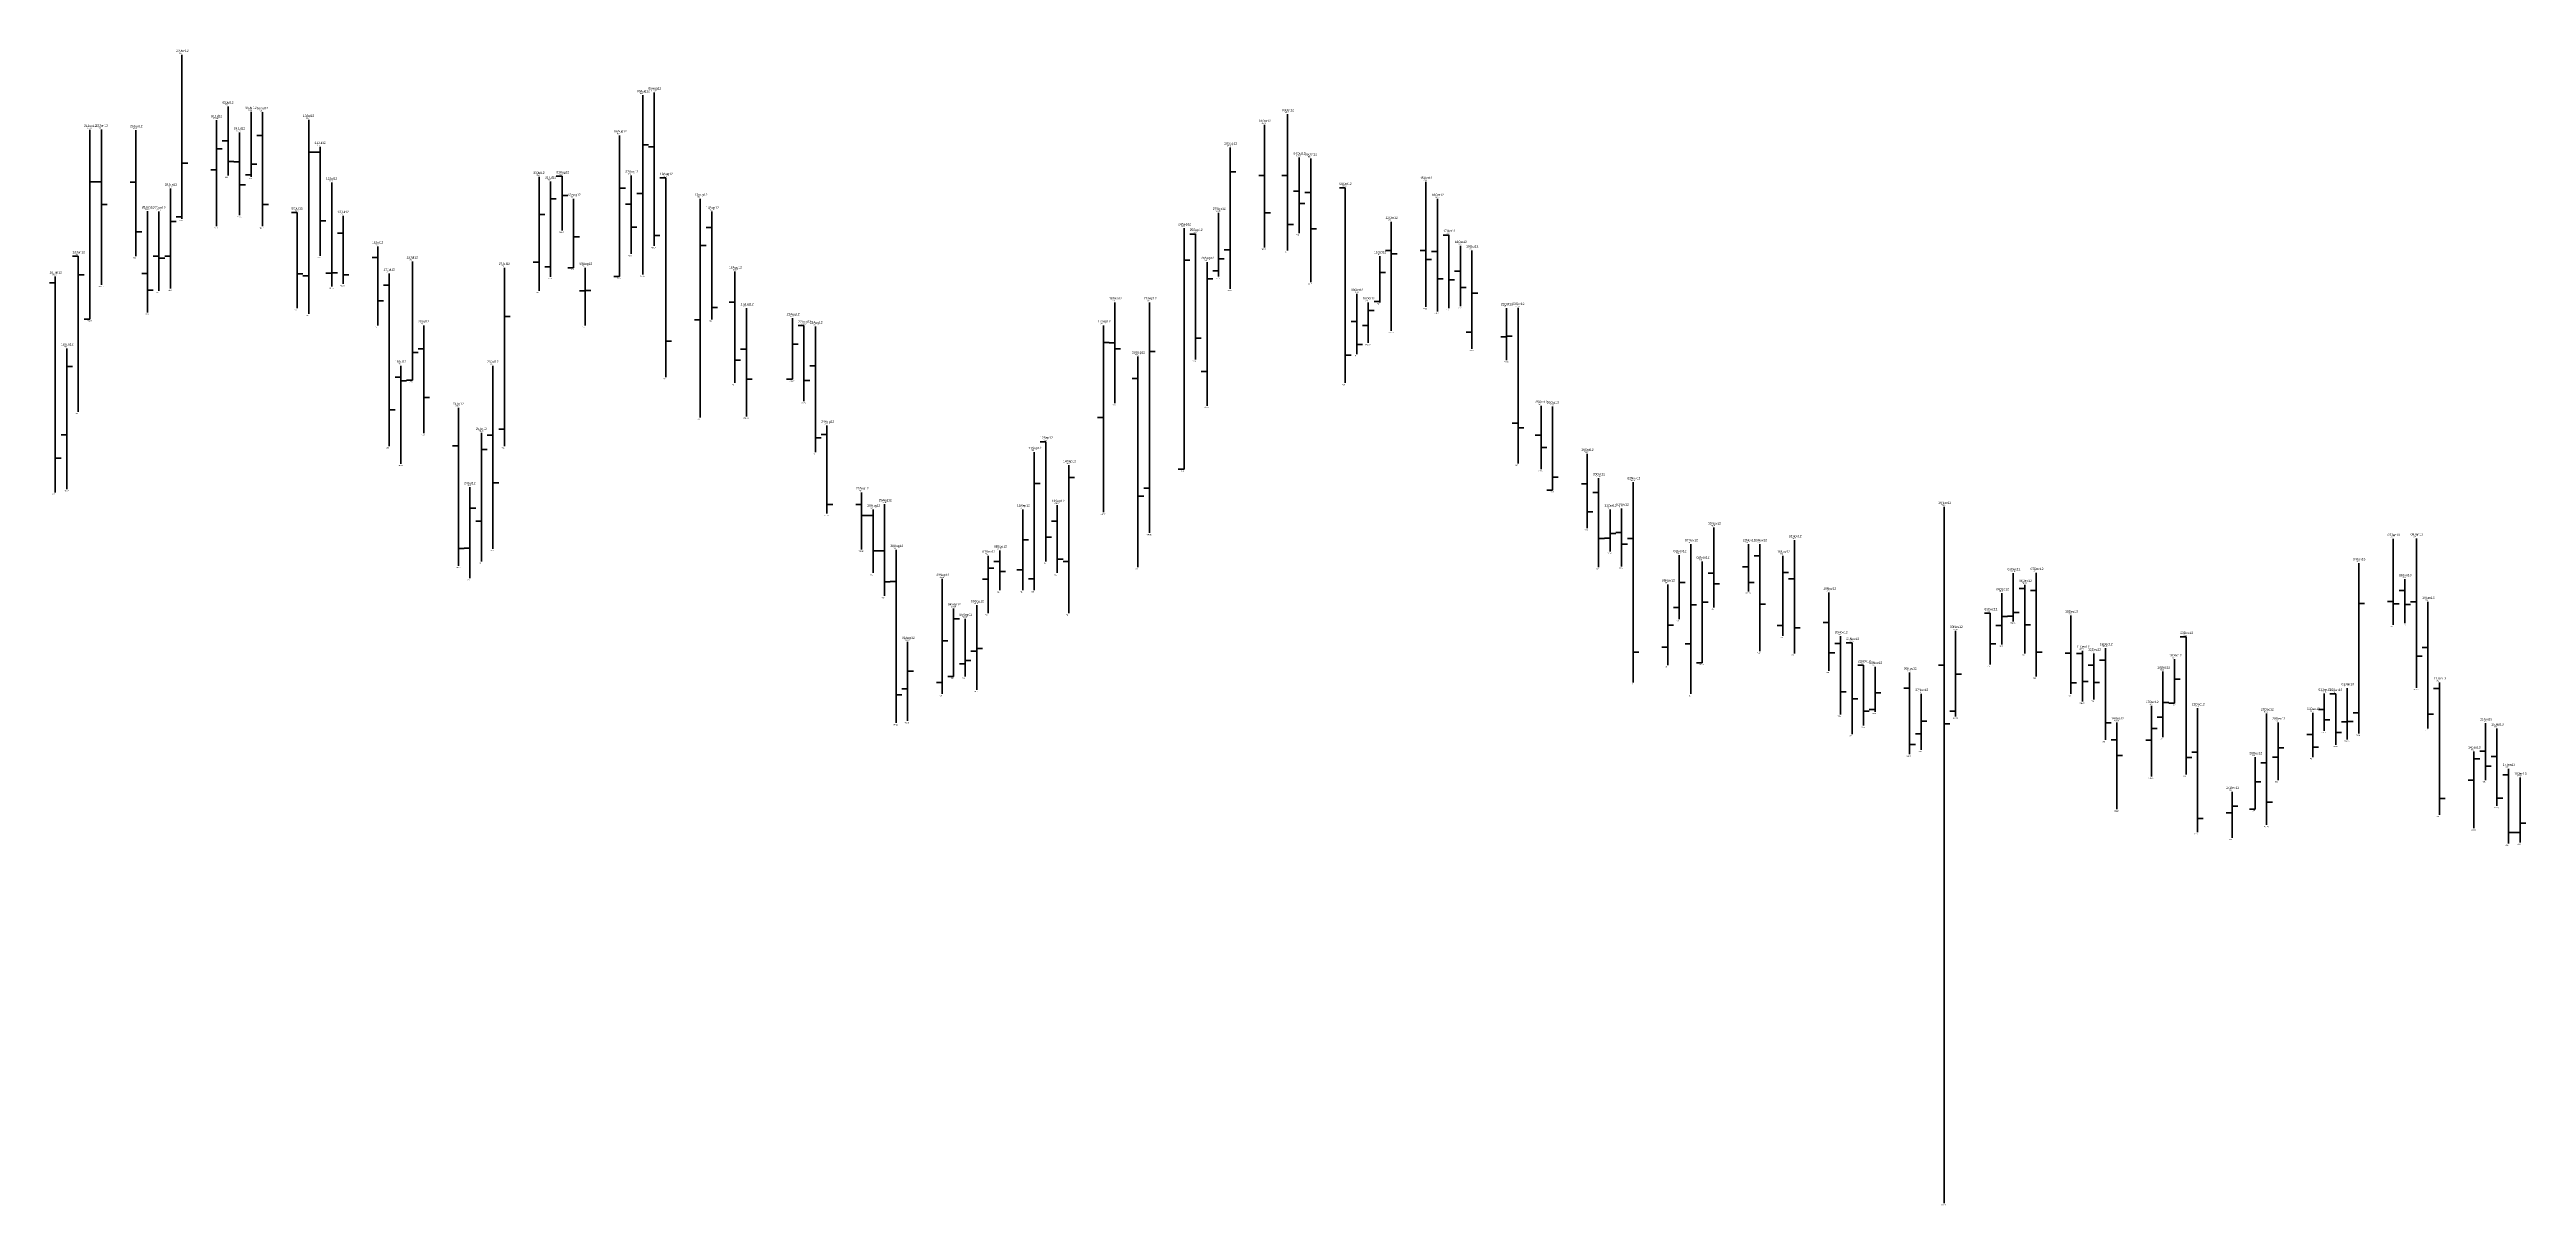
# Model space of a CAD drawing. Header units: inches. Extents: x 0 to 30000, y -20 to 2443.
# Drawn here: x 13904.5 to 14119.6, y 310.6 to 411 of the extents above; entities that cross this region are included whole.
import ezdxf

# ---------------------------------------------------------------- set-up
doc = ezdxf.new("R2010")
doc.units = ezdxf.units.IN
doc.header["$MEASUREMENT"] = 0
for name, color, linetype in [('DATE', 7, 'Continuous'), ('Graph', 7, 'Continuous'), ('Rate', 7, 'Continuous')]:
    doc.layers.add(name, color=color, linetype=linetype)
doc.styles.get("Standard").update_dxf_attribs({"font": 'arial.ttf'})

msp = doc.modelspace()

# ---------------------------------------------------------------- linework, layer by layer
at = {"layer": 'Graph', "color": 3, "lineweight": 35}
for p, q in [((13916, 410.5), (13916, 396.25)), ((13956, 407), (13956, 391.425)), ((13919, 404.825), (13919, 395.625)), ((13922, 405.55), (13922, 399.9)), ((13927, 404.85), (13927, 388)), ((13908, 403.975), (13908, 387.525)), ((13919, 402.325), (13919.5, 402.325)), ((13954, 403.5), (13954, 391.25)), ((13956, 402.675), (13956.5, 402.675)), ((14007, 402.45), (14007, 390.175)), ((13916, 401.075), (13916.5, 401.075)), ((13919, 400.5), (13918.5, 400.5)), ((13922, 400.075), (13921.5, 400.075)), ((13922, 401), (13922.5, 401)), ((13927, 402.05), (13927.5, 402.05)), ((14007, 400.325), (14007.5, 400.325)), ((13908, 399.45), (13908.5, 399.45)), ((13915, 398.875), (13915, 390.2)), ((13929, 399.4), (13929, 390.375)), ((13947, 399.9), (13947, 390)), ((13948, 399.5), (13948, 391.225)), ((13948, 397.975), (13948.5, 397.975)), ((13950, 398), (13950, 392)), ((13954, 398.9), (13954.5, 398.9)), ((13956, 398.45), (13955.5, 398.45)), ((13961, 398), (13961, 379)), ((13915, 396.025), (13915.5, 396.025)), ((13916, 396.425), (13915.5, 396.425)), ((13947, 396.625), (13947.5, 396.625)), ((14006, 396.775), (14006, 391.25)), ((13950, 394.675), (13950.5, 394.675)), ((13961, 393.925), (13961.5, 393.925)), ((14003, 395.45), (14003, 374.5)), ((13915, 393), (13914.5, 393)), ((13929, 391.525), (13928.5, 391.525)), ((13929, 391.55), (13929.5, 391.55)), ((13936, 392.55), (13936, 382.25)), ((13944, 392), (13944, 376.5)), ((13947, 392.5), (13946.5, 392.5)), ((13948, 392.075), (13947.5, 392.075)), ((13950, 392), (13949.5, 392)), ((13951, 392), (13951, 387)), ((14003, 392.675), (14003.5, 392.675)), ((14005, 392.5), (14005, 380.025)), ((14006, 391.725), (14005.5, 391.725)), ((14006, 392.775), (14006.5, 392.775)), ((14007, 393.55), (14006.5, 393.55)), ((14020, 393), (14020, 389)), ((14020, 391.6), (14020.5, 391.6)), ((14028, 393.5), (14028, 384.975)), ((13927, 391.3), (13926.5, 391.3)), ((13951, 390), (13950.5, 390)), ((13951, 390.025), (13951.5, 390.025)), ((13954, 391.25), (13953.5, 391.25)), ((14005, 391.05), (14005.5, 391.05)), ((14028, 389.8), (14028.5, 389.8)), ((13908, 387.525), (13907.5, 387.525)), ((13944, 387.775), (13944.5, 387.775)), ((13961, 387.475), (13960.5, 387.475)), ((13969, 387.625), (13969, 382.325)), ((14000, 389), (14000, 368.975)), ((14019, 389), (14019, 385.475)), ((14019, 388.3), (14019.5, 388.3)), ((14020, 389.075), (14019.5, 389.075)), ((14031, 388.5), (14031, 383.975)), ((13906, 385), (13906, 372.775)), ((13969, 385.375), (13969.5, 385.375)), ((13996, 387), (13996, 370.775)), ((13996, 385.5), (13996.5, 385.5)), ((14019, 387), (14018.5, 387)), ((14028, 386.4), (14027.5, 386.4)), ((14031, 386), (14030.5, 386)), ((14031, 386.05), (14031.5, 386.05)), ((13906, 383.425), (13906.5, 383.425)), ((13936, 384.65), (13936.5, 384.65)), ((14000, 384.725), (14000.5, 384.725)), ((14005, 383), (14004.5, 383)), ((13936, 382.25), (13935.5, 382.25)), ((13969, 382.325), (13968.5, 382.325)), ((13996, 379), (13995.5, 379)), ((14035, 379.95), (14035, 372.7)), ((13906, 377.5), (13905.5, 377.5)), ((13942, 377.675), (13942, 366.5)), ((13944, 377.975), (13943.5, 377.975)), ((13942, 376.225), (13942.5, 376.225)), ((13990, 376), (13990, 364)), ((13993, 374.85), (13993, 362)), ((14003, 374.5), (14002.5, 374.5)), ((13941, 372.95), (13941, 365.05)), ((13990, 373.275), (13990.5, 373.275)), ((13993, 373.775), (13993.5, 373.775)), ((14000, 372.875), (13999.5, 372.875)), ((14035, 372.7), (14034.5, 372.7)), ((14035, 373.825), (14035.5, 373.825)), ((13941, 371.125), (13941.5, 371.125)), ((13942, 370), (13941.5, 370)), ((13989, 371), (13989, 364)), ((14040, 371), (14040, 367.375)), ((13989, 368.375), (13989.5, 368.375)), ((14040, 368.525), (14039.5, 368.525)), ((14040, 368.925), (14040.5, 368.925)), ((14047, 368), (14047, 355)), ((13941, 367.65), (13940.5, 367.65)), ((13986, 367), (13986, 362)), ((13986, 365.925), (13986.5, 365.925)), ((13989, 365.775), (13988.5, 365.775)), ((13993, 366.5), (13992.5, 366.5)), ((14046, 367.05), (14046, 361.5)), ((14048, 366.5), (14048, 357.7)), ((14055, 367), (14055, 360.05)), ((14105, 366.35), (14105, 351.55)), ((13982, 364.975), (13982, 355)), ((13986, 364.95), (13985.5, 364.95)), ((13990, 365), (13989.5, 365)), ((14045, 364.5), (14045, 357.5)), ((14046, 364.675), (14046.5, 364.675)), ((14055, 365.525), (14055.5, 365.525)), ((14074, 363.75), (14074, 359.3)), ((14075, 365.475), (14075, 361.275)), ((13983, 362.425), (13983, 356.5)), ((13983, 361.525), (13983.5, 361.525)), ((13984, 361.525), (13984, 356.5)), ((13985, 362.7), (13985, 355.35)), ((14046, 362.5), (14045.5, 362.5)), ((14047, 362.725), (14047.5, 362.725)), ((14048, 362.95), (14048.5, 362.95)), ((14074, 361.725), (14074.5, 361.725)), ((14075, 361.75), (14074.5, 361.75)), ((14075, 362.075), (14075.5, 362.075)), ((14105, 362.85), (14105.5, 362.85)), ((13979, 359.525), (13979, 352.65)), ((13982, 359.6), (13982.5, 359.6)), ((14045, 360.975), (14045.5, 360.975)), ((14047, 359.35), (14046.5, 359.35)), ((14055, 360.95), (14054.5, 360.95)), ((14070, 360.475), (14070, 353.025)), ((14074, 360.95), (14073.5, 360.95)), ((13984, 357.6), (13983.5, 357.6)), ((13984, 357.9), (13984.5, 357.9)), ((13985, 358.7), (13984.5, 358.7)), ((13985, 358.95), (13985.5, 358.95)), ((14045, 359.05), (14044.5, 359.05)), ((14048, 357.7), (14047.5, 357.7)), ((14063, 357.35), (14063, 353.45)), ((14089, 358), (14089, 354.2)), ((13979, 355.45), (13978.5, 355.45)), ((13979, 356.975), (13979.5, 356.975)), ((13982, 356), (13981.5, 356)), ((13983, 356.5), (13982.5, 356.5)), ((14063, 355.1), (14063.5, 355.1)), ((14067, 355), (14067, 350.15)), ((14070, 356.7), (14070.5, 356.7)), ((14088, 356.95), (14088, 351.25)), ((14089, 356.275), (14089.5, 356.275)), ((14104, 355.5), (14104, 351.025)), ((14063, 353.65), (14062.5, 353.65)), ((14070, 353.5), (14069.5, 353.5)), ((14087, 353.95), (14087, 347.825)), ((14088, 352.975), (14087.5, 352.975)), ((14088, 354.25), (14088.5, 354.25)), ((14089, 354.2), (14088.5, 354.2)), ((14105, 353.35), (14104.5, 353.35)), ((14067, 351.525), (14066.5, 351.525)), ((14067, 352.625), (14067.5, 352.625)), ((14087, 350.975), (14086.5, 350.975)), ((14087, 352), (14087.5, 352)), ((14098, 352.5), (14098, 347.5)), ((14104, 352.575), (14103.5, 352.575)), ((14104, 352.6), (14104.5, 352.6)), ((14096, 349.5), (14096, 345)), ((14098, 349.5), (14097.5, 349.5)), ((14098, 350.325), (14098.5, 350.325)), ((14115, 350), (14115, 343.325)), ((14115, 349.35), (14115.5, 349.35)), ((14094, 346.5), (14094, 342.5)), ((14096, 347.375), (14096.5, 347.375)), ((14115, 347.5), (14114.5, 347.5)), ((14119, 347.725), (14119, 342.1)), ((14094, 344.675), (14093.5, 344.675)), ((14094, 345.25), (14094.5, 345.25)), ((14096, 345), (14095.5, 345)), ((14119, 342.95), (14118.5, 342.95)), ((14119, 343.775), (14119.5, 343.775))]:
    msp.add_line(p, q, dxfattribs=at)
at = {"layer": 'Graph', "color": 1, "lineweight": 35}
for p, q in [((13957, 407.225), (13957, 393.9)), ((13920, 406), (13920, 400)), ((13923, 405.5), (13923, 395.6)), ((14010, 404.4), (14010, 393.75)), ((14012, 405.35), (14012, 393.5)), ((13909, 404), (13909, 390.525)), ((13912, 403.95), (13912, 393)), ((13920, 403.025), (13919.5, 403.025)), ((13921, 403.75), (13921, 396.575)), ((13923, 403.5), (13922.5, 403.5)), ((13928, 402.5), (13928, 393.05)), ((13957, 402.5), (13956.5, 402.5)), ((13920, 401.225), (13920.5, 401.225)), ((13921, 401.2), (13920.5, 401.2)), ((13928, 402.05), (13927.5, 402.05)), ((14013, 401.575), (14013, 395)), ((14014, 401.5), (14014, 390.75)), ((13909, 399.45), (13908.5, 399.45)), ((13912, 399.425), (13911.5, 399.425)), ((13921, 399.2), (13921.5, 399.2)), ((13949, 399.95), (13948.5, 399.95)), ((13949, 399.95), (13949, 395.225)), ((13949, 398.275), (13949.5, 398.275)), ((13955, 400), (13955, 393.2)), ((13958, 399.8), (13957.5, 399.8)), ((13958, 399.8), (13958, 382.5)), ((14010, 400), (14009.5, 400)), ((14012, 400), (14011.5, 400)), ((14013, 398.65), (14012.5, 398.65)), ((14014, 398.525), (14013.5, 398.525)), ((14017, 398.95), (14016.5, 398.95)), ((14017, 398.95), (14017, 382)), ((14024, 399.45), (14024, 388.6)), ((14025, 397.975), (14025, 388.2)), ((13909, 397.5), (13909.5, 397.5)), ((13913, 396.925), (13913, 388.125)), ((13914, 396.875), (13914, 390)), ((13923, 397.5), (13923.5, 397.5)), ((13926, 396.8), (13925.5, 396.8)), ((13926, 396.8), (13926, 388.5)), ((13928, 396.075), (13928.5, 396.075)), ((13930, 396.5), (13930, 390.6)), ((13955, 397.525), (13954.5, 397.525)), ((13962, 396.875), (13962, 387.5)), ((14010, 396.775), (14010.5, 396.775)), ((14012, 395.75), (14012.5, 395.75)), ((14013, 397.575), (14013.5, 397.575)), ((14021, 396), (14021, 386.525)), ((13912, 395.125), (13912.5, 395.125)), ((13930, 395), (13929.5, 395)), ((13933, 393.85), (13933, 387)), ((13955, 395.525), (13955.5, 395.525)), ((13957, 394.8), (13957.5, 394.8)), ((13962, 395.5), (13961.5, 395.5)), ((14004, 394.925), (14003.5, 394.925)), ((14004, 394.95), (14004, 384.05)), ((14014, 395.375), (14014.5, 395.375)), ((14026, 394.825), (14025.5, 394.825)), ((14026, 394.85), (14026, 388.5)), ((14027, 393.9), (14027, 388.675)), ((13907, 393), (13906.5, 393)), ((13907, 393), (13907, 379.5)), ((13913, 391.5), (13912.5, 391.5)), ((13914, 393), (13913.5, 393)), ((13914, 392.825), (13914.5, 392.825)), ((13926, 391.475), (13926.5, 391.475)), ((13933, 392.9), (13932.5, 392.9)), ((13934, 391.5), (13934, 376.5)), ((13964, 391.675), (13964, 382)), ((14021, 393.5), (14020.5, 393.5)), ((14021, 393.2), (14021.5, 393.2)), ((14024, 393.5), (14023.5, 393.5)), ((14024, 392.725), (14024.5, 392.725)), ((14025, 393.425), (14024.5, 393.425)), ((14027, 391.7), (14026.5, 391.7)), ((13905, 390.7), (13904.5, 390.7)), ((13905, 391.25), (13905, 372.5)), ((13907, 391.375), (13907.5, 391.375)), ((13913, 390.05), (13913.5, 390.05)), ((13930, 391.4), (13930.5, 391.4)), ((13934, 390.5), (13933.5, 390.5)), ((14018, 389.725), (14018, 384.5)), ((14025, 391.05), (14025.5, 391.05)), ((14026, 390.95), (14026.5, 390.95)), ((14027, 390.3), (14027.5, 390.3)), ((13933, 389.125), (13933.5, 389.125)), ((13962, 388.55), (13962.5, 388.55)), ((13964, 389.025), (13963.5, 389.025)), ((13965, 388.5), (13965, 379.075)), ((13997, 389), (13997, 380.25)), ((14018, 387.35), (14017.5, 387.35)), ((14032, 388.525), (14032, 375)), ((13937, 384.975), (13936.5, 384.975)), ((13937, 387), (13937, 377.65)), ((13958, 385.625), (13958.5, 385.625)), ((13970, 386.975), (13969.5, 386.975)), ((13970, 386.975), (13970, 380.425)), ((13971, 386.9), (13971, 376)), ((13997, 385.475), (13996.5, 385.475)), ((13997, 384.975), (13997.5, 384.975)), ((14004, 385.9), (14004.5, 385.9)), ((14018, 385.35), (14018.5, 385.35)), ((13935, 383.5), (13935, 374.975)), ((13943, 383.5), (13943, 367.6)), ((13964, 383.975), (13964.5, 383.975)), ((13965, 384.925), (13964.5, 384.925)), ((13971, 383.5), (13970.5, 383.5)), ((13999, 384.3), (13999, 366)), ((14017, 384.425), (14017.5, 384.425)), ((13935, 382.5), (13934.5, 382.5)), ((13935, 382.175), (13935.5, 382.175)), ((13937, 380.725), (13937.5, 380.725)), ((13965, 382.325), (13965.5, 382.325)), ((13970, 382.2), (13970.5, 382.2)), ((13999, 382.375), (13998.5, 382.375)), ((13934, 379.675), (13934.5, 379.675)), ((13940, 379.85), (13940, 366.125)), ((14034, 380), (14034, 374.525)), ((13940, 376.525), (13939.5, 376.525)), ((13943, 377.475), (13942.5, 377.475)), ((13971, 377.225), (13971.5, 377.225)), ((13972, 377.525), (13971.5, 377.525)), ((13972, 378.3), (13972, 370.675)), ((13991, 376.9), (13990.5, 376.9)), ((13991, 376.9), (13991, 366.5)), ((14032, 378.5), (14031.5, 378.5)), ((14032, 378.1), (14032.5, 378.1)), ((14034, 377.475), (14033.5, 377.475)), ((14034, 376.4), (14034.5, 376.4)), ((13905, 375.475), (13905.5, 375.475)), ((14038, 375.85), (14038, 369.4)), ((13943, 373.325), (13943.5, 373.325)), ((13975, 372.5), (13975, 367.525)), ((13999, 372.175), (13999.5, 372.175)), ((14038, 373.25), (14037.5, 373.25)), ((14039, 372.5), (14038.5, 372.5)), ((14039, 373.725), (14039, 366)), ((14042, 373.375), (14042, 356)), ((13972, 371.45), (13972.5, 371.45)), ((13975, 371.45), (13974.5, 371.45)), ((13975, 370.5), (13975.5, 370.5)), ((13976, 370.5), (13975.5, 370.5)), ((13976, 371), (13976, 365.5)), ((13977, 371.475), (13977, 363.5)), ((13992, 370), (13991.5, 370)), ((13992, 371.4), (13992, 365.5)), ((14038, 370.8), (14038.5, 370.8)), ((14041, 371.1), (14041, 366.05)), ((14069, 371.25), (14069, 310.775)), ((13991, 368.6), (13991.5, 368.6)), ((14039, 368.5), (14039.5, 368.5)), ((14041, 369.025), (14040.5, 369.025)), ((14041, 368), (14041.5, 368)), ((14042, 368.5), (14041.5, 368.5)), ((14049, 369.45), (14049, 362.5)), ((14052, 368), (14052, 363.875)), ((14053, 368), (14053, 358.7)), ((14056, 368.35), (14056, 358.5)), ((14108, 368.45), (14108, 361)), ((14110, 368.5), (14110, 355.525)), ((13940, 367.625), (13940.5, 367.625)), ((13976, 367.425), (13976.5, 367.425)), ((13977, 367.425), (13976.5, 367.425)), ((13978, 367.5), (13978, 352.475)), ((13987, 366.5), (13986.5, 366.5)), ((13987, 367.45), (13987, 364)), ((13987, 365.625), (13987.5, 365.625)), ((13992, 366.7), (13992.5, 366.7)), ((14052, 366.025), (14051.5, 366.025)), ((14053, 367), (14052.5, 367)), ((13977, 364.725), (13977.5, 364.725)), ((13978, 364.75), (13977.5, 364.75)), ((14049, 365.475), (14048.5, 365.475)), ((14049, 364.55), (14049.5, 364.55)), ((14052, 364.675), (14052.5, 364.675)), ((14056, 365), (14055.5, 365)), ((14059, 363.8), (14059, 357)), ((14076, 364.15), (14075.5, 364.15)), ((14076, 364.475), (14076, 358.5)), ((14077, 363.975), (14076.5, 363.975)), ((14077, 365.5), (14077, 356.5)), ((14109, 363.975), (14108.5, 363.975)), ((14109, 364.95), (14109, 361.15)), ((14053, 362.8), (14053.5, 362.8)), ((14073, 362), (14072.5, 362)), ((14073, 362), (14073, 357.55)), ((14080, 361.8), (14080, 355)), ((14108, 363.025), (14107.5, 363.025)), ((14108, 362.825), (14108.5, 362.825)), ((14109, 362.775), (14109.5, 362.775)), ((14110, 363), (14109.5, 363)), ((14111, 363), (14111, 352)), ((14056, 360.725), (14056.5, 360.725)), ((14059, 361.2), (14058.5, 361.2)), ((14060, 359.375), (14059.5, 359.375)), ((14060, 360), (14060, 353.2)), ((14061, 359.425), (14060.5, 359.425)), ((14061, 359.425), (14061, 351.5)), ((14073, 359.35), (14073.5, 359.35)), ((14076, 361), (14076.5, 361)), ((14090, 359.95), (14089.5, 359.95)), ((14090, 359.95), (14090, 348)), ((14042, 358.625), (14042.5, 358.625)), ((14059, 358.575), (14059.5, 358.575)), ((14062, 357.5), (14061.5, 357.5)), ((14062, 357.5), (14062, 352.25)), ((14069, 357.5), (14068.5, 357.5)), ((14077, 358.625), (14077.5, 358.625)), ((14080, 358.525), (14079.5, 358.525)), ((14081, 358.5), (14080.5, 358.5)), ((14081, 358.75), (14081, 354.325)), ((14082, 357.5), (14081.5, 357.5)), ((14082, 358.5), (14082, 354.5)), ((14083, 357.925), (14082.5, 357.925)), ((14083, 358.975), (14083, 351)), ((14110, 358.275), (14110.5, 358.275)), ((14111, 359.025), (14110.5, 359.025)), ((13978, 354.925), (13978.5, 354.925)), ((14060, 355.175), (14060.5, 355.175)), ((14066, 355.5), (14065.5, 355.5)), ((14066, 356.85), (14066, 349.75)), ((14080, 355.95), (14080.5, 355.95)), ((14081, 356.075), (14081.5, 356.075)), ((14082, 356), (14082.5, 356)), ((14102, 355.025), (14102, 351.8)), ((14103, 355), (14102.5, 355)), ((14103, 355), (14103, 350.575)), ((14112, 355.475), (14111.5, 355.475)), ((14112, 356), (14112, 344.5)), ((14061, 354.575), (14061.5, 354.575)), ((14062, 353.5), (14062.5, 353.5)), ((14091, 353.75), (14091, 343)), ((14097, 353.3), (14097, 343.625)), ((14101, 353.35), (14101, 349.5)), ((14102, 353.65), (14101.5, 353.65)), ((14102, 352.75), (14102.5, 352.75)), ((14111, 353.225), (14111.5, 353.225)), ((14066, 350.6), (14066.5, 350.6)), ((14069, 352.4), (14069.5, 352.4)), ((14083, 352.475), (14083.5, 352.475)), ((14084, 351), (14083.5, 351)), ((14084, 352.525), (14084, 344.975)), ((14101, 351.475), (14100.5, 351.475)), ((14103, 351.65), (14103.5, 351.65)), ((14116, 352.45), (14116, 347.5)), ((14117, 352), (14117, 345.275)), ((14084, 349.65), (14084.5, 349.65)), ((14090, 349.475), (14090.5, 349.475)), ((14091, 349.925), (14090.5, 349.925)), ((14097, 349.025), (14096.5, 349.025)), ((14101, 350.375), (14101.5, 350.375)), ((14116, 350.025), (14115.5, 350.025)), ((14116, 348.725), (14116.5, 348.725)), ((14117, 349.575), (14116.5, 349.575)), ((14118, 348.5), (14118, 342)), ((14118, 347.975), (14117.5, 347.975)), ((14091, 344.175), (14091.5, 344.175)), ((14097, 345.6), (14097.5, 345.6)), ((14112, 345.925), (14112.5, 345.925)), ((14117, 345.95), (14117.5, 345.95)), ((14118, 342.95), (14118.5, 342.95))]:
    msp.add_line(p, q, dxfattribs=at)

# ---------------------------------------------------------------- texts
at = {"layer": 'DATE'}
for s, p in [('29Jun12', (13915.5, 410.75)), ('08Aug12', (13955.5, 407.25)), ('09Aug12', (13956.5, 407.475)), ('21Jun12', (13907.5, 404.225)), ('22Jun12', (13908.5, 404.25)), ('25Jun12', (13911.5, 404.2)), ('02Jul12', (13918.5, 405.075)), ('03Jul12', (13919.5, 406.25)), ('05Jul12', (13921.5, 405.8)), ('06Jul12', (13922.5, 405.75)), ('10Jul12', (13926.5, 405.1)), ('01Oct12', (14009.5, 404.65)), ('03Oct12', (14011.5, 405.6)), ('04Jul12', (13920.5, 404)), ('11Jul12', (13927.5, 402.75)), ('06Aug12', (13953.5, 403.75)), ('28Sep12', (14006.5, 402.7)), ('30Jul12', (13946.5, 400.15)), ('01Aug12', (13948.5, 400.2)), ('07Aug12', (13954.5, 400.25)), ('10Aug12', (13957.5, 400.05)), ('04Oct12', (14012.5, 401.825)), ('05Oct12', (14013.5, 401.75)), ('28Jun12', (13914.5, 399.125)), ('12Jul12', (13928.5, 399.65)), ('31Jul12', (13947.5, 399.75)), ('02Aug12', (13949.5, 398.25)), ('13Aug12', (13960.5, 398.25)), ('08Oct12', (14016.5, 399.2)), ('15Oct12', (14023.5, 399.7)), ('16Oct12', (14024.5, 398.225)), ('26Jun12', (13912.5, 397.175)), ('27Jun12', (13913.5, 397.125)), ('09Jul12', (13925.5, 397.05)), ('13Jul12', (13929.5, 396.75)), ('14Aug12', (13961.5, 397.125)), ('24Sep12', (14002.5, 395.7)), ('27Sep12', (14005.5, 397.025)), ('12Oct12', (14020.5, 396.25)), ('16Jul12', (13932.5, 394.1)), ('25Sep12', (14003.5, 395.2)), ('17Oct12', (14025.5, 395.1)), ('18Oct12', (14026.5, 394.15)), ('19Oct12', (14027.5, 393.75)), ('18Jun12', (13904.5, 391.5)), ('20Jun12', (13906.5, 393.25)), ('17Jul12', (13933.5, 391.75)), ('19Jul12', (13935.5, 392.8)), ('27Jul12', (13943.5, 392.25)), ('03Aug12', (13950.5, 392.25)), ('16Aug12', (13963.5, 391.925)), ('26Sep12', (14004.5, 392.75)), ('11Oct12', (14019.5, 393.25)), ('18Sep12', (13996.5, 389.25)), ('21Sep12', (13999.5, 389.25)), ('09Oct12', (14017.5, 389.975)), ('10Oct12', (14018.5, 389.25)), ('20Jul12', (13936.5, 387.25)), ('17Aug12', (13964.5, 388.75)), ('21Aug12', (13968.5, 387.875)), ('22Aug12', (13969.5, 387.225)), ('23Aug12', (13970.5, 387.15)), ('17Sep12', (13995.5, 387.25)), ('22Oct12', (14030.5, 388.75)), ('23Oct12', (14031.5, 388.775)), ('19Jun12', (13905.5, 385.25)), ('18Jul12', (13934.5, 383.75)), ('26Jul12', (13942.5, 383.75)), ('20Sep12', (13998.5, 384.55)), ('23Jul12', (13939.5, 380.1)), ('24Aug12', (13971.5, 378.55)), ('25Oct12', (14033.5, 380.25)), ('26Oct12', (14034.5, 380.2)), ('25Jul12', (13941.5, 377.925)), ('11Sep12', (13989.5, 376.25)), ('12Sep12', (13990.5, 377.15)), ('14Sep12', (13992.5, 375.1)), ('29Oct12', (14037.5, 376.1)), ('24Jul12', (13940.5, 373.2)), ('27Aug12', (13974.5, 372.75)), ('30Oct12', (14038.5, 373.975)), ('02Nov12', (14041.5, 373.625)), ('28Aug12', (13975.5, 371.25)), ('29Aug12', (13976.5, 371.725)), ('10Sep12', (13988.5, 371.25)), ('13Sep12', (13991.5, 371.65)), ('31Oct12', (14039.5, 371.25)), ('01Nov12', (14040.5, 371.35)), ('09Nov12', (14048.5, 369.7)), ('29Nov12', (14068.5, 371.5)), ('30Aug12', (13977.5, 367.75)), ('08Sep12', (13986.5, 367.7)), ('07Nov12', (14046.5, 368.25)), ('12Nov12', (14051.5, 368.25)), ('13Nov12', (14052.5, 368.25)), ('16Nov12', (14055.5, 368.6)), ('07Jan13', (14107.5, 368.7)), ('09Jan13', (14109.5, 368.75)), ('07Sep12', (13985.5, 367.25)), ('06Nov12', (14045.5, 367.3)), ('08Nov12', (14047.5, 366.75)), ('15Nov12', (14054.5, 367.25)), ('05Dec12', (14074.5, 365.725)), ('07Dec12', (14076.5, 365.75)), ('04Jan13', (14104.5, 366.6)), ('03Sep12', (13981.5, 365.225)), ('05Nov12', (14044.5, 364.75)), ('19Nov12', (14058.5, 364.05)), ('04Dec12', (14073.5, 364)), ('06Dec12', (14075.5, 364.725)), ('08Jan13', (14108.5, 365.2)), ('10Jan13', (14110.5, 363.25)), ('04Sep12', (13982.5, 362.675)), ('05Sep12', (13983.5, 361.775)), ('06Sep12', (13984.5, 362.95)), ('03Dec12', (14072.5, 362.25)), ('10Dec12', (14079.5, 362.05)), ('31Aug12', (13978.5, 359.775)), ('20Nov12', (14059.5, 360.25)), ('21Nov12', (14060.5, 359.675)), ('30Nov12', (14069.5, 360.725)), ('11Dec12', (14080.5, 359)), ('13Dec12', (14082.5, 359.225)), ('20Dec12', (14089.5, 360.2)), ('22Nov12', (14061.5, 357.75)), ('23Nov12', (14062.5, 357.6)), ('26Nov12', (14065.5, 357.1)), ('12Dec12', (14081.5, 358.75)), ('18Dec12', (14087.5, 357.2)), ('19Dec12', (14088.5, 358.25)), ('27Nov12', (14066.5, 355.25)), ('01Jan13', (14101.5, 355.275)), ('02Jan13', (14102.5, 355.25)), ('03Jan13', (14103.5, 355.75)), ('11Jan13', (14111.5, 356.25)), ('14Dec12', (14083.5, 352.775)), ('17Dec12', (14086.5, 354.2)), ('21Dec12', (14090.5, 354)), ('27Dec12', (14096.5, 353.55)), ('28Dec12', (14097.5, 352.75)), ('31Dec12', (14100.5, 353.6)), ('15Jan13', (14115.5, 352.7)), ('16Jan13', (14116.5, 352.25)), ('26Dec12', (14095.5, 349.75)), ('14Jan13', (14114.5, 350.25)), ('17Jan13', (14117.5, 348.75)), ('24Dec12', (14093.5, 346.75)), ('18Jan13', (14118.5, 347.975))]:
    msp.add_text(s, height=0.2, dxfattribs=at).set_placement(p)
at = {"layer": 'Rate'}
for s, p in [('821', (13915.75, 410.6)), ('814', (13955.75, 407.1)), ('814.45', (13956.75, 407.325)), ('809.65', (13918.75, 404.925)), ('812', (13919.75, 406.1)), ('811.1', (13921.75, 405.65)), ('811', (13922.75, 405.6)), ('809.7', (13926.75, 404.95)), ('808.8', (14009.75, 404.5)), ('810.7', (14011.75, 405.45)), ('807.95', (13907.75, 404.075)), ('808', (13908.75, 404.1)), ('807.9', (13911.75, 404.05)), ('807.5', (13920.75, 403.85)), ('805', (13927.75, 402.6)), ('807', (13953.75, 403.6)), ('804.9', (14006.75, 402.55)), ('799.8', (13946.75, 400)), ('799.9', (13948.75, 400.05)), ('800', (13954.75, 400.1)), ('803.15', (14012.75, 401.675)), ('803', (14013.75, 401.6)), ('797.75', (13914.75, 398.975)), ('800', (13919.75, 399.8)), ('799.8', (13921.75, 399.7)), ('798.8', (13928.75, 399.5)), ('799', (13947.75, 399.6)), ('796', (13949.75, 398.1)), ('799.6', (13957.75, 399.9)), ('796', (13960.75, 398.1)), ('797.9', (14016.75, 399.05)), ('798.9', (14023.75, 399.55)), ('795.95', (14024.75, 398.075)), ('793.85', (13912.75, 397.025)), ('793.75', (13913.75, 396.975)), ('792.5', (13915.75, 396.05)), ('793.15', (13920.75, 396.375)), ('793.6', (13925.75, 396.9)), ('793', (13929.75, 396.6)), ('793.75', (13961.75, 396.975)), ('793.55', (14005.75, 396.875)), ('792', (14020.75, 396.1)), ('791.25', (13918.75, 395.425)), ('791.2', (13922.75, 395.4)), ('787.7', (13932.75, 393.95)), ('790.45', (13948.75, 395.025)), ('787.8', (13956.75, 393.7)), ('790.9', (14002.75, 395.55)), ('789.9', (14003.75, 395.05)), ('787.5', (14009.75, 393.55)), ('790', (14012.75, 394.8)), ('789.7', (14025.75, 394.95)), ('787.8', (14026.75, 394)), ('787', (14027.75, 393.6)), ('782.5', (13904.75, 391.35)), ('786', (13906.75, 393.1)), ('786', (13911.75, 392.8)), ('786.1', (13927.75, 392.85)), ('783', (13933.75, 391.6)), ('785.1', (13935.75, 392.65)), ('784', (13943.75, 392.1)), ('784', (13949.75, 391.8)), ('784', (13950.75, 392.1)), ('786.4', (13954.75, 393)), ('783.35', (13963.75, 391.775)), ('785', (14004.75, 392.6)), ('787', (14011.75, 393.3)), ('786', (14019.75, 393.1)), ('781.05', (13908.75, 390.325)), ('780', (13913.75, 389.8)), ('780.4', (13914.75, 390)), ('780.75', (13928.75, 390.175)), ('781.2', (13929.75, 390.4)), ('780', (13946.75, 389.8)), ('782.45', (13947.75, 391.025)), ('782.5', (13953.75, 391.05)), ('782.85', (13955.75, 391.225)), ('782.5', (14005.75, 391.05)), ('780.35', (14006.75, 389.975)), ('781.5', (14013.75, 390.55)), ('779.45', (14017.75, 389.825)), ('775.05', (13907.75, 387.325)), ('776.25', (13912.75, 387.925)), ('777', (13925.75, 388.3)), ('776', (13926.75, 387.8)), ('774', (13936.75, 387.1)), ('775', (13961.75, 387.3)), ('777', (13964.75, 388.6)), ('775.25', (13968.75, 387.725)), ('773.95', (13969.75, 387.075)), ('774', (13995.75, 387.1)), ('778', (13996.75, 389.1)), ('778', (13999.75, 389.1)), ('778', (14018.75, 389.1)), ('778', (14019.75, 388.8)), ('777.2', (14023.75, 388.4)), ('776.4', (14024.75, 388)), ('777', (14025.75, 388.3)), ('777.35', (14026.75, 388.475)), ('777', (14030.75, 388.6)), ('777.05', (14031.75, 388.625)), ('770', (13905.75, 385.1)), ('774', (13932.75, 386.8)), ('774', (13950.75, 386.8)), ('773.8', (13970.75, 387)), ('770.95', (14018.75, 385.275)), ('773.05', (14020.75, 386.325)), ('767', (13934.75, 383.6)), ('767', (13942.75, 383.6)), ('768.6', (13998.75, 384.4)), ('768.1', (14003.75, 383.85)), ('769', (14017.75, 384.3)), ('769.95', (14027.75, 384.775)), ('767.95', (14030.75, 383.775)), ('764.5', (13935.75, 382.05)), ('765', (13957.75, 382.3)), ('764', (13963.75, 381.8)), ('764.65', (13968.75, 382.125)), ('764', (14016.75, 381.8)), ('759', (13906.75, 379.3)), ('759.7', (13939.75, 379.95)), ('758', (13960.75, 378.8)), ('758.15', (13964.75, 378.875)), ('760.85', (13969.75, 380.225)), ('760.5', (13996.75, 380.05)), ('760.05', (14004.75, 379.825)), ('760', (14033.75, 380.1)), ('759.9', (14034.75, 380.05)), ('753', (13933.75, 376.3)), ('755.3', (13936.75, 377.45)), ('755.35', (13941.75, 377.775)), ('753', (13943.75, 376.3)), ('756.6', (13971.75, 378.4)), ('753.8', (13990.75, 377)), ('749.95', (13934.75, 374.775)), ('752', (13970.75, 375.8)), ('752', (13989.75, 376.1)), ('749.7', (13992.75, 374.95)), ('749', (14002.75, 374.3)), ('750', (14031.75, 374.8)), ('749.05', (14033.75, 374.325)), ('751.7', (14037.75, 375.95)), ('745', (13904.75, 372.3)), ('745.55', (13905.75, 372.575)), ('745.9', (13940.75, 373.05)), ('745', (13974.75, 372.6)), ('745.4', (14034.75, 372.5)), ('747.45', (14038.75, 373.825)), ('746.75', (14041.75, 373.475)), ('741.35', (13971.75, 370.475)), ('742', (13975.75, 371.1)), ('742.95', (13976.75, 371.575)), ('742', (13988.75, 371.1)), ('742.8', (13991.75, 371.5)), ('741.55', (13995.75, 370.575)), ('742', (14039.75, 371.1)), ('742.2', (14040.75, 371.2)), ('742.5', (14068.75, 371.35)), ('737.95', (13999.75, 368.775)), ('738.8', (14037.75, 369.2)), ('736', (14046.75, 368.1)), ('738.9', (14048.75, 369.55)), ('736', (14051.75, 368.1)), ('736', (14052.75, 368.1)), ('736.7', (14055.75, 368.45)), ('736.9', (14107.75, 368.55)), ('737', (14109.75, 368.6)), ('732.25', (13939.75, 365.925)), ('733', (13941.75, 366.3)), ('735.2', (13942.75, 367.4)), ('735.05', (13974.75, 367.325)), ('735', (13977.75, 367.6)), ('734', (13985.75, 367.1)), ('734.9', (13986.75, 367.55)), ('733', (13990.75, 366.3)), ('732', (13998.75, 365.8)), ('732', (14038.75, 365.8)), ('734.75', (14039.75, 367.175)), ('732.1', (14040.75, 365.85)), ('734.1', (14045.75, 367.15)), ('733', (14047.75, 366.6)), ('734', (14054.75, 367.1)), ('730.95', (14074.75, 365.575)), ('731', (14076.75, 365.6)), ('732.7', (14104.75, 366.45)), ('730.1', (13940.75, 364.85)), ('731', (13975.75, 365.3)), ('729.95', (13981.75, 365.075)), ('728', (13986.75, 363.8)), ('728', (13988.75, 363.8)), ('728', (13989.75, 363.8)), ('731', (13991.75, 365.3)), ('729', (14044.75, 364.6)), ('727.75', (14051.75, 363.675)), ('727.6', (14058.75, 363.9)), ('727.5', (14073.75, 363.85)), ('728.95', (14075.75, 364.575)), ('729.9', (14108.75, 365.05)), ('727', (13976.75, 363.3)), ('724.85', (13982.75, 362.525)), ('723.05', (13983.75, 361.625)), ('725.4', (13984.75, 362.8)), ('724', (13985.75, 361.8)), ('724', (13992.75, 361.8)), ('723', (14045.75, 361.3)), ('725', (14048.75, 362.3)), ('724', (14072.75, 362.1)), ('723.6', (14079.75, 361.9)), ('726', (14110.75, 363.1)), ('719.05', (13978.75, 359.625)), ('720.1', (14054.75, 359.85)), ('720', (14059.75, 360.1)), ('718.85', (14060.75, 359.525)), ('720.95', (14069.75, 360.575)), ('718.6', (14073.75, 359.1)), ('722.55', (14074.75, 361.075)), ('717.95', (14082.75, 359.075)), ('719.9', (14089.75, 360.05)), ('722', (14107.75, 360.8)), ('722.3', (14108.75, 360.95)), ('715', (14044.75, 357.3)), ('715.4', (14047.75, 357.5)), ('717.4', (14052.75, 358.5)), ('717', (14055.75, 358.3)), ('715', (14061.75, 357.6)), ('714.7', (14062.75, 357.45)), ('713.7', (14065.75, 356.95)), ('715.1', (14072.75, 357.35)), ('717', (14075.75, 358.3)), ('717.5', (14080.75, 358.85)), ('717', (14081.75, 358.6)), ('713.9', (14087.75, 357.05)), ('716', (14088.75, 358.1)), ('710', (13981.75, 354.8)), ('713', (13982.75, 356.3)), ('713', (13983.75, 356.3)), ('710.7', (13984.75, 355.15)), ('712', (14041.75, 355.8)), ('710', (14046.75, 354.8)), ('714', (14058.75, 356.8)), ('710', (14066.75, 355.1)), ('713', (14076.75, 356.3)), ('710', (14079.75, 354.8)), ('710.05', (14101.75, 355.125)), ('710', (14102.75, 355.1)), ('711', (14103.75, 355.6)), ('711.05', (14109.75, 355.325)), ('712', (14111.75, 356.1)), ('706.4', (14059.75, 353)), ('706.9', (14062.75, 353.25)), ('706.05', (14069.75, 352.825)), ('708.65', (14080.75, 354.125)), ('709', (14081.75, 354.3)), ('705.05', (14083.75, 352.625)), ('707.9', (14086.75, 354.05)), ('708.4', (14088.75, 354)), ('707.5', (14090.75, 353.85)), ('706.6', (14096.75, 353.4)), ('705', (14097.75, 352.6)), ('706.7', (14100.75, 353.45)), ('704.95', (13977.75, 352.275)), ('705.3', (13978.75, 352.45)), ('703', (14060.75, 351.3)), ('704.5', (14061.75, 352.05)), ('702', (14082.75, 350.8)), ('702.5', (14087.75, 351.05)), ('703.6', (14101.75, 351.6)), ('702.05', (14103.75, 350.825)), ('703.1', (14104.75, 351.35)), ('704', (14110.75, 351.8)), ('704.9', (14115.75, 352.55)), ('704', (14116.75, 352.1)), ('699.5', (14065.75, 349.55)), ('700.3', (14066.75, 349.95)), ('699', (14095.75, 349.6)), ('699', (14100.75, 349.3)), ('701.15', (14102.75, 350.375)), ('700', (14114.75, 350.1)), ('697', (14117.75, 348.6)), ('695.65', (14086.75, 347.625)), ('696', (14089.75, 347.8)), ('693', (14093.75, 346.6)), ('695', (14097.75, 347.3)), ('695', (14115.75, 347.3)), ('695.45', (14118.75, 347.825)), ('689.95', (14083.75, 344.775)), ('690', (14095.75, 344.8)), ('689', (14111.75, 344.3)), ('690.55', (14116.75, 345.075)), ('686', (14090.75, 342.8)), ('685', (14093.75, 342.3)), ('687.25', (14096.75, 343.425)), ('686.65', (14114.75, 343.125)), ('684.2', (14118.75, 341.9)), ('684', (14117.75, 341.8)), ('621.55', (14068.75, 310.575))]:
    msp.add_text(s, height=0.1, dxfattribs=at).set_placement(p)

doc.saveas('drawing.dxf')
